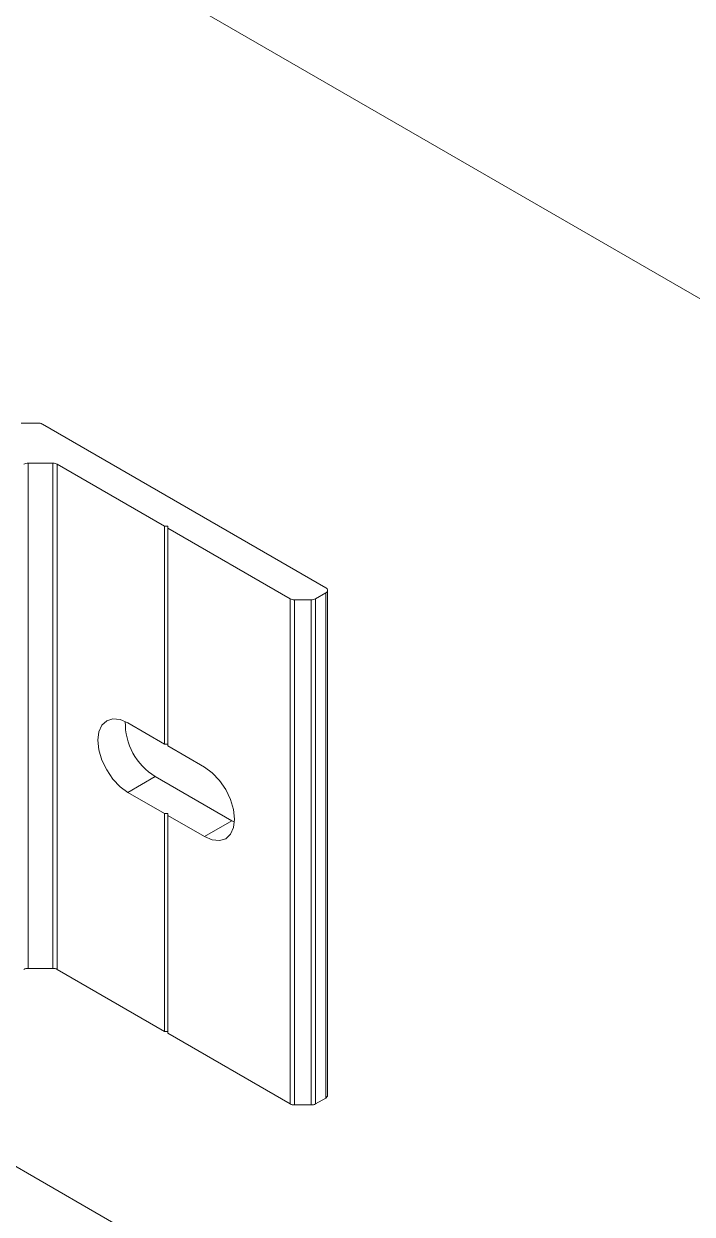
# Model space of a CAD drawing. Header units: millimetres. Extents: x 39 to 459, y 26 to 647.
# Drawn here: x 85.623 to 86.92, y 213.583 to 215.892 of the extents above; entities that cross this region are included whole.
import ezdxf

# ---------------------------------------------------------------- set-up
doc = ezdxf.new("R2010")
doc.units = ezdxf.units.MM
doc.layers.add('ANTET', color=7, linetype='Continuous')

# ---------------------------------------------------------------- blocks, each defined once
blk = doc.blocks.new('Griyaj Montajı')
at = {"color": 7, "linetype": 'Continuous', "lineweight": 15}
for p, q in [((11080.9452, 2100.6738), (11055.9518, 2115.1022)), ((11068.6048, 2106.815), (11068.5723, 2106.815)), ((11068.6133, 2106.813), (11069.1634, 2106.4954)), ((11068.5858, 2106.7371), (11068.6337, 2106.7371)), ((11068.5858, 2106.7371), (11068.5858, 2105.7572)), ((11068.6337, 2106.7371), (11068.6337, 2105.7572)), ((11068.6422, 2106.7351), (11068.8505, 2106.6148)), ((11068.6422, 2106.7351), (11068.6422, 2105.7552)), ((11068.8569, 2106.6148), (11068.8505, 2106.6148)), ((11068.8505, 2106.6148), (11068.8505, 2106.1922)), ((11068.8569, 2106.6148), (11068.8569, 2106.6111)), ((11068.8569, 2106.6111), (11069.0942, 2106.4742)), ((11068.8569, 2106.6111), (11068.8569, 2106.1886)), ((11069.1436, 2106.4742), (11069.1634, 2106.4856)), ((11069.1634, 2106.4856), (11069.1634, 2105.5058)), ((11069.1669, 2105.5107), (11069.1669, 2106.4905)), ((11069.0942, 2106.4742), (11069.0942, 2105.4943)), ((11069.1026, 2106.4721), (11069.1351, 2106.4721)), ((11069.1026, 2106.4721), (11069.1026, 2105.4923)), ((11069.1351, 2106.4721), (11069.1351, 2105.4923)), ((11069.1436, 2106.4742), (11069.1436, 2105.4943)), ((11068.7795, 2106.2333), (11068.8505, 2106.1922)), ((11068.8505, 2106.1922), (11068.8569, 2106.1922)), ((11068.8569, 2106.1886), (11068.928, 2106.1475)), ((11068.8325, 2106.1292), (11068.7795, 2106.0985)), ((11068.981, 2106.0434), (11068.8325, 2106.1292)), ((11068.7795, 2106.0985), (11068.8505, 2106.0575)), ((11068.8505, 2106.0575), (11068.8505, 2105.635)), ((11068.8505, 2106.0575), (11068.8569, 2106.0575)), ((11068.8569, 2106.0538), (11068.8569, 2106.0575)), ((11068.8569, 2106.0538), (11068.8569, 2105.6313)), ((11068.8569, 2106.0538), (11068.928, 2106.0128)), ((11068.981, 2106.0434), (11068.928, 2106.0128)), ((11068.9861, 2106.0408), (11068.981, 2106.0434)), ((11068.5858, 2105.7572), (11068.6337, 2105.7572)), ((11068.6422, 2105.7552), (11068.8505, 2105.635)), ((11068.8569, 2105.635), (11068.8505, 2105.635)), ((11068.8569, 2105.6313), (11069.0942, 2105.4943)), ((11068.2467, 2105.5549), (11077.2148, 2100.3777)), ((11069.1026, 2105.4923), (11069.1351, 2105.4923)), ((11069.1436, 2105.4943), (11069.1634, 2105.5058))]:
    blk.add_line(p, q, dxfattribs=at)
at = {"color": 7, "linetype": 'Continuous', "lineweight": 15, "flags": 128}
for points in [[(11068.7795, 2106.2333), (11068.7644, 2106.2397), (11068.7503, 2106.2411), (11068.7382, 2106.2374), (11068.729, 2106.2288), (11068.7231, 2106.2159), (11068.7211, 2106.1996), (11068.7231, 2106.181), (11068.729, 2106.1614), (11068.7382, 2106.1421), (11068.7503, 2106.1244), (11068.7644, 2106.1096), (11068.7795, 2106.0985)], [(11068.928, 2106.0128), (11068.9431, 2106.0064), (11068.9571, 2106.005), (11068.9692, 2106.0087), (11068.9785, 2106.0173), (11068.9843, 2106.0302), (11068.9863, 2106.0465), (11068.9843, 2106.0651), (11068.9785, 2106.0847), (11068.9692, 2106.104), (11068.9571, 2106.1217), (11068.9431, 2106.1365), (11068.928, 2106.1475)]]:
    blk.add_lwpolyline(points, dxfattribs=at)
at = {"color": 7, "linetype": 'Continuous', "lineweight": 15}
for centre, radius, start, end in [((11068.6051, 2106.7977), 0.0173, 61.9574, 91.1524), ((11068.5855, 2106.7198), 0.0173, 88.8571, 118.0383), ((11068.6341, 2106.7198), 0.0173, 61.9574, 91.1524), ((11069.1616, 2106.4905), 0.00524, 290.789, 69.211), ((11069.1023, 2106.4894), 0.0173, 241.9592, 271.1507), ((11069.1355, 2106.4895), 0.0173, 268.8593, 298.0361), ((11068.8962, 2106.2331), 0.1219, 178.6392, 238.4693), ((11068.5855, 2105.7399), 0.0173, 88.8571, 118.0383), ((11068.6341, 2105.7399), 0.0173, 61.9574, 91.1524), ((11069.1023, 2105.5096), 0.0173, 241.9592, 271.1507), ((11069.1355, 2105.5096), 0.0173, 268.8593, 298.0361), ((11069.1609, 2105.5113), 0.00604, 294.3826, 354.2988)]:
    blk.add_arc(centre, radius, start, end, dxfattribs=at)

msp = doc.modelspace()

# ---------------------------------------------------------------- block references
at = {"layer": 'ANTET', "color": 0}
msp.add_blockref('Griyaj Montajı', (-10982.9547, -1891.697), dxfattribs=at)

doc.saveas('drawing.dxf')
